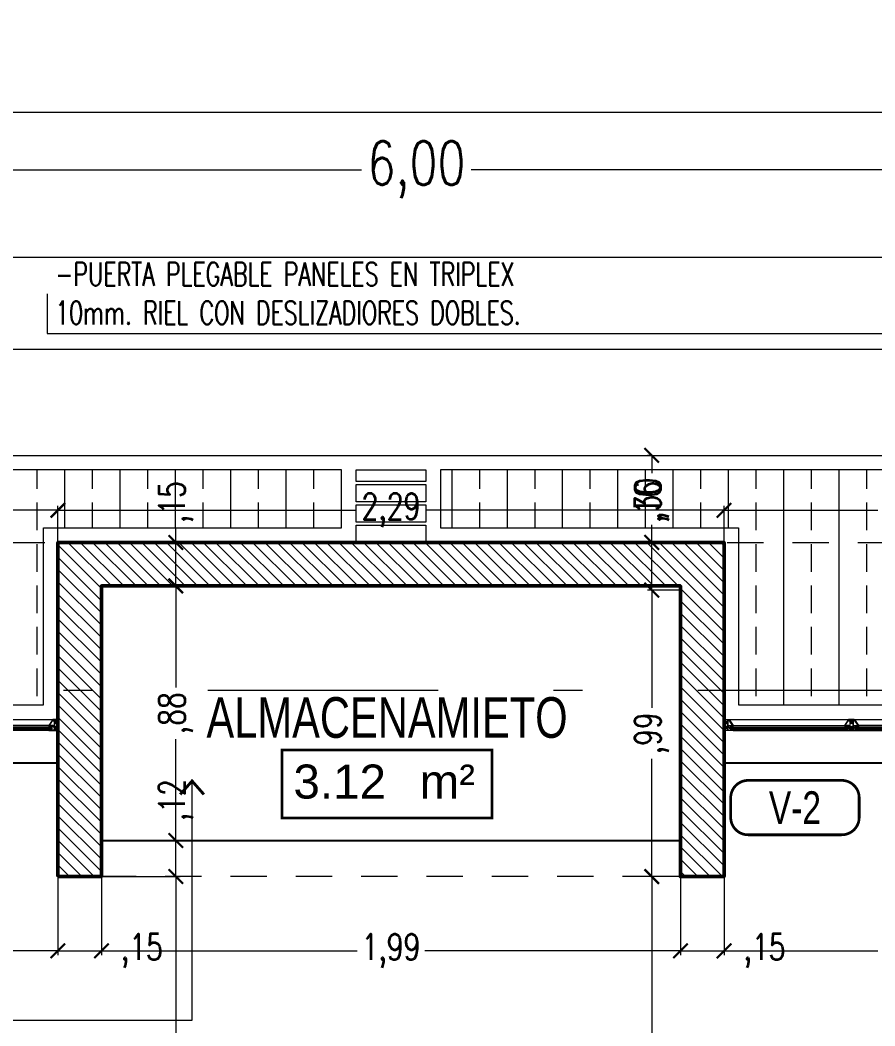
# Model space of a CAD drawing. Header units: millimetres. Extents: x 216 to 2687, y 57 to 1099.
# Drawn here: x 222.208 to 225.152, y 92.491 to 95.957 of the extents above; entities that cross this region are included whole.
import ezdxf
from ezdxf.enums import TextEntityAlignment as Align

# ---------------------------------------------------------------- set-up
doc = ezdxf.new("R2010")
doc.units = ezdxf.units.MM
doc.header["$LTSCALE"] = 0.5
doc.set_wipeout_variables(frame=1)
doc.header["$PDMODE"] = 35
doc.linetypes.add('DASHDOT2', pattern=[12.7, 6.35, -3.175, 0, -3.175])
doc.linetypes.add('HIDDEN', pattern=[0.375, 0.25, -0.125])
for name, color, linetype, lineweight in [('A-COTAS', 7, 'Continuous', 9), ('A-EJES', 7, 'DASHDOT2', 9), ('A-MUEB-FIJO', 44, 'Continuous', 15), ('A-MURO', 5, 'Continuous', 50), ('A-MURO-ACHU', 250, 'Continuous', 0), ('A-PISO', 7, 'Continuous', 15), ('A-PISO -ACHU', 55, 'Continuous', 0), ('A-PLAN-ACHU1', 105, 'Continuous', 9), ('A-PLAN-ACHU2', 146, 'Continuous', 0), ('A-PLAN-ACHU3', 250, 'Continuous', 0), ('A-PROY', 6, 'HIDDEN', 18), ('A-TEXT-ESPA', 1, 'Continuous', 9), ('A-TEXT-FLEC', 4, 'Continuous', 9), ('A-TEXT-NOTA', 105, 'Continuous', 9), ('A-TEXT-VENT', 2, 'Continuous', 9), ('A-VENT', 1, 'Continuous', 15), ('A-WIPEOUT', 255, 'Continuous', 0)]:
    doc.layers.add(name, color=color, linetype=linetype, lineweight=lineweight)
doc.layers.add('BORRADOR', color=3, linetype='Continuous', plot=False)
doc.styles.add('Cotas', font='romans.shx', dxfattribs={"width": 0.75})
doc.styles.add('Detalles', font='romans.shx', dxfattribs={"width": 0.7})
doc.styles.add('ING_50', font='swisscl.ttf', dxfattribs={"height": 0.08})
doc.styles.add('swis Lt BT', font='swissl.ttf')
doc.dimstyles.new("1-25'", dxfattribs={"dimtxt": 0.075, "dimasz": 0.05, "dimexe": 0.015, "dimexo": 0, "dimgap": 0.02, "dimtad": 0, "dimzin": 4, "dimtxsty": 'Cotas', "dimblk": 'ARCHTICK', "dimcen": 0.09, "dimclrd": 142, "dimclre": 2, "dimclrt": 2, "dimadec": 0, "dimazin": 0, "dimtfac": 1, "dimtmove": 0, "dimatfit": 3, "dimfxl": 0.1, "dimlwd": 13, "dimlwe": 9, "dimarcsym": 2})
doc.dimstyles.new("1-50'---", dxfattribs={"dimtxt": 0.15, "dimasz": 0.1, "dimexe": 0.045, "dimexo": 0, "dimgap": 0.02, "dimtad": 0, "dimzin": 4, "dimtxsty": 'Cotas', "dimblk": 'ARCHTICK', "dimcen": 0.09, "dimclrd": 40, "dimclre": 74, "dimclrt": 256, "dimadec": 0, "dimazin": 0, "dimtfac": 1, "dimtmove": 0, "dimatfit": 3, "dimfxl": 30, "dimfxlon": 1, "dimlwd": 13, "dimlwe": 9, "dimarcsym": 2})
pattern_1 = [(90, (-2414.34887, -998.31859), (-0.1905, 4e-17), []), (90, (-2414.25362, -998.22334), (-0.1905, 4e-17), [0.09525, -0.047625])]

# ---------------------------------------------------------------- blocks, each defined once
blk = doc.blocks.new('IND_ESPACIO_PL')
at = {"layer": 'A-TEXT-ESPA', "color": 7, "const_width": 0.00945}
blk.add_lwpolyline([(-0.3615, 0), (-0.3615, -0.2344), (0.3615, -0.2344), (0.3615, 0)], close=True, dxfattribs=at)
at = {"layer": 'A-TEXT-ESPA', "color": 7, "style": 'swis Lt BT'}
blk.add_text('m²', height=0.11719, dxfattribs=at).set_placement((0.1124, -0.1674))
at = {"layer": 'A-TEXT-ESPA', "style": 'ING_50'}
blk.add_attdef('NOMBRE-DEL-ESPACIO', text='', height=0.14, dxfattribs=at).set_placement((0, 0), align=Align.BOTTOM_CENTER)
at = {"layer": 'A-TEXT-ESPA', "style": 'swis Lt BT'}
blk.add_attdef('00.00', text='', height=0.227, dxfattribs=at).set_placement((-0.3222, -0.1674), (0.068, -0.1674), align=Align.ALIGNED)
blk = doc.blocks.new('_ArchTick')
at = {"color": 0, "linetype": 'ByBlock', "const_width": 0.15}
blk.add_lwpolyline([(-0.5, -0.5), (0.5, 0.5)], dxfattribs=at)
blk = doc.blocks.new('*D88')
at = {"layer": 'A-COTAS', "color": 74, "linetype": 'DASHDOT2', "lineweight": 9, "transparency": 16777216}
for p, q in [((220.5728, 95.9569), (220.5728, 95.3965)), ((226.5728, 95.9569), (226.5728, 95.3965))]:
    blk.add_line(p, q, dxfattribs=at)
at = {"layer": 'A-COTAS', "color": 40, "linetype": 'Continuous', "lineweight": 13, "transparency": 16777216}
for p, q in [((220.5728, 95.4415), (223.384, 95.4415)), ((226.5728, 95.4415), (223.7615, 95.4415))]:
    blk.add_line(p, q, dxfattribs=at)
at = {"layer": 'DEFPOINTS', "color": 0, "transparency": 16777216}
for p in [(220.5728, 95.9569), (226.5728, 95.9569), (226.5728, 95.4415)]:
    blk.add_point(p, dxfattribs=at)
at = {"layer": 'A-COTAS', "color": 40, "lineweight": 13, "transparency": 16777216, "xscale": 0.1, "yscale": 0.1, "zscale": 0.1, "rotation": 180}
blk.add_blockref('_ArchTick', (220.5728, 95.4415), dxfattribs=at)
at = {"layer": 'A-COTAS', "color": 40, "lineweight": 13, "transparency": 16777216, "xscale": 0.1, "yscale": 0.1, "zscale": 0.1}
blk.add_blockref('_ArchTick', (226.5728, 95.4415), dxfattribs=at)
at = {"layer": 'A-COTAS', "transparency": 16777216, "insert": (223.5728, 95.4415), "char_height": 0.15, "attachment_point": 5, "style": 'Cotas'}
blk.add_mtext('6,00', dxfattribs=at)
blk = doc.blocks.new('*D91')
at = {"layer": 'A-COTAS', "color": 74, "linetype": 'DASHDOT2', "lineweight": 9, "transparency": 16777216}
for p, q in [((220.5728, 95.9569), (220.5728, 95.5942)), ((238.5728, 95.9569), (238.5728, 95.5942))]:
    blk.add_line(p, q, dxfattribs=at)
at = {"layer": 'A-COTAS', "color": 40, "linetype": 'Continuous', "lineweight": 13, "transparency": 16777216}
for p, q in [((220.5728, 95.6392), (229.3358, 95.6392)), ((238.5728, 95.6392), (229.8097, 95.6392))]:
    blk.add_line(p, q, dxfattribs=at)
at = {"layer": 'DEFPOINTS', "color": 0, "transparency": 16777216}
for p in [(220.5728, 95.9569), (238.5728, 95.9569), (238.5728, 95.6392)]:
    blk.add_point(p, dxfattribs=at)
at = {"layer": 'A-COTAS', "color": 40, "lineweight": 13, "transparency": 16777216, "xscale": 0.1, "yscale": 0.1, "zscale": 0.1, "rotation": 180}
blk.add_blockref('_ArchTick', (220.5728, 95.6392), dxfattribs=at)
at = {"layer": 'A-COTAS', "color": 40, "lineweight": 13, "transparency": 16777216, "xscale": 0.1, "yscale": 0.1, "zscale": 0.1}
blk.add_blockref('_ArchTick', (238.5728, 95.6392), dxfattribs=at)
at = {"layer": 'A-COTAS', "transparency": 16777216, "insert": (229.5728, 95.6392), "char_height": 0.15, "attachment_point": 5, "style": 'Cotas'}
blk.add_mtext('18,00', dxfattribs=at)
blk = doc.blocks.new('*D93')
at = {"layer": 'A-COTAS', "color": 74, "linetype": 'DASHDOT2', "lineweight": 9, "transparency": 16777216}
for p, q in [((220.4228, 94.1569), (220.4228, 94.8675)), ((238.7228, 94.1569), (238.7228, 94.8675))]:
    blk.add_line(p, q, dxfattribs=at)
at = {"layer": 'A-COTAS', "color": 40, "linetype": 'Continuous', "lineweight": 13, "transparency": 16777216}
for p, q in [((220.4228, 94.8225), (229.3358, 94.8225)), ((238.7228, 94.8225), (229.8097, 94.8225))]:
    blk.add_line(p, q, dxfattribs=at)
at = {"layer": 'DEFPOINTS', "color": 0, "transparency": 16777216}
for p in [(238.7228, 94.8225), (220.4228, 94.1569), (238.7228, 94.1569)]:
    blk.add_point(p, dxfattribs=at)
at = {"layer": 'A-COTAS', "color": 40, "lineweight": 13, "transparency": 16777216, "xscale": 0.1, "yscale": 0.1, "zscale": 0.1, "rotation": 180}
blk.add_blockref('_ArchTick', (220.4228, 94.8225), dxfattribs=at)
at = {"layer": 'A-COTAS', "color": 40, "lineweight": 13, "transparency": 16777216, "xscale": 0.1, "yscale": 0.1, "zscale": 0.1}
blk.add_blockref('_ArchTick', (238.7228, 94.8225), dxfattribs=at)
at = {"layer": 'A-COTAS', "transparency": 16777216, "insert": (229.5728, 94.8225), "char_height": 0.15, "attachment_point": 5, "style": 'Cotas'}
blk.add_mtext('18,30', dxfattribs=at)
blk = doc.blocks.new('*D95')
at = {"layer": 'A-COTAS', "color": 74, "linetype": 'DASHDOT2', "lineweight": 9, "transparency": 16777216}
for p, q in [((220.1228, 94.4569), (220.1228, 95.1855)), ((239.0228, 94.4569), (239.0228, 95.1855))]:
    blk.add_line(p, q, dxfattribs=at)
at = {"layer": 'A-COTAS', "color": 40, "linetype": 'Continuous', "lineweight": 13, "transparency": 16777216}
for p, q in [((220.1228, 95.1405), (229.3358, 95.1405)), ((239.0228, 95.1405), (229.8097, 95.1405))]:
    blk.add_line(p, q, dxfattribs=at)
at = {"layer": 'DEFPOINTS', "color": 0, "transparency": 16777216}
for p in [(239.0228, 95.1405), (220.1228, 94.4569), (239.0228, 94.4569)]:
    blk.add_point(p, dxfattribs=at)
at = {"layer": 'A-COTAS', "color": 40, "lineweight": 13, "transparency": 16777216, "xscale": 0.1, "yscale": 0.1, "zscale": 0.1, "rotation": 180}
blk.add_blockref('_ArchTick', (220.1228, 95.1405), dxfattribs=at)
at = {"layer": 'A-COTAS', "color": 40, "lineweight": 13, "transparency": 16777216, "xscale": 0.1, "yscale": 0.1, "zscale": 0.1}
blk.add_blockref('_ArchTick', (239.0228, 95.1405), dxfattribs=at)
at = {"layer": 'A-COTAS', "transparency": 16777216, "insert": (229.5728, 95.1405), "char_height": 0.15, "attachment_point": 5, "style": 'Cotas'}
blk.add_mtext('18,90', dxfattribs=at)
blk = doc.blocks.new('*D97')
at = {"layer": 'A-COTAS', "color": 2, "linetype": 'DASHDOT2', "lineweight": 9, "transparency": 16777216}
for p, q in [((221.0428, 94.1569), (221.0428, 94.2828)), ((222.3378, 94.1569), (222.3378, 94.2828))]:
    blk.add_line(p, q, dxfattribs=at)
at = {"layer": 'A-COTAS', "color": 142, "linetype": 'Continuous', "lineweight": 13, "transparency": 16777216}
for p, q in [((221.0428, 94.2678), (221.5722, 94.2678)), ((222.3378, 94.2678), (221.8083, 94.2678))]:
    blk.add_line(p, q, dxfattribs=at)
at = {"layer": 'DEFPOINTS', "color": 0, "transparency": 16777216}
for p in [(222.3378, 94.2678), (221.0428, 94.1569), (222.3378, 94.1569)]:
    blk.add_point(p, dxfattribs=at)
at = {"layer": 'A-COTAS', "color": 142, "lineweight": 13, "transparency": 16777216, "xscale": 0.05, "yscale": 0.05, "zscale": 0.05, "rotation": 180}
blk.add_blockref('_ArchTick', (221.0428, 94.2678), dxfattribs=at)
at = {"layer": 'A-COTAS', "color": 142, "lineweight": 13, "transparency": 16777216, "xscale": 0.05, "yscale": 0.05, "zscale": 0.05}
blk.add_blockref('_ArchTick', (222.3378, 94.2678), dxfattribs=at)
at = {"layer": 'A-COTAS', "color": 2, "transparency": 16777216, "insert": (221.6903, 94.2678), "char_height": 0.09, "attachment_point": 5, "style": 'Cotas'}
blk.add_mtext('1,30', dxfattribs=at)
blk = doc.blocks.new('*D98')
at = {"layer": 'A-COTAS', "color": 2, "linetype": 'DASHDOT2', "lineweight": 9, "transparency": 16777216}
for p, q in [((222.3378, 94.1569), (222.3378, 94.2828)), ((224.6321, 94.1348), (224.6321, 94.2828))]:
    blk.add_line(p, q, dxfattribs=at)
at = {"layer": 'A-COTAS', "color": 142, "linetype": 'Continuous', "lineweight": 13, "transparency": 16777216}
for p, q in [((222.3378, 94.2678), (223.3637, 94.2678)), ((224.6321, 94.2678), (223.6062, 94.2678))]:
    blk.add_line(p, q, dxfattribs=at)
at = {"layer": 'DEFPOINTS', "color": 0, "transparency": 16777216}
for p in [(224.6321, 94.2678), (222.3378, 94.1569), (224.6321, 94.1348)]:
    blk.add_point(p, dxfattribs=at)
at = {"layer": 'A-COTAS', "color": 142, "lineweight": 13, "transparency": 16777216, "xscale": 0.05, "yscale": 0.05, "zscale": 0.05, "rotation": 180}
blk.add_blockref('_ArchTick', (222.3378, 94.2678), dxfattribs=at)
at = {"layer": 'A-COTAS', "color": 142, "lineweight": 13, "transparency": 16777216, "xscale": 0.05, "yscale": 0.05, "zscale": 0.05}
blk.add_blockref('_ArchTick', (224.6321, 94.2678), dxfattribs=at)
at = {"layer": 'A-COTAS', "color": 2, "transparency": 16777216, "insert": (223.485, 94.2678), "char_height": 0.09, "attachment_point": 5, "style": 'Cotas'}
blk.add_mtext('2,29', dxfattribs=at)
blk = doc.blocks.new('*D99')
at = {"layer": 'A-COTAS', "color": 2, "linetype": 'DASHDOT2', "lineweight": 9, "transparency": 16777216}
for p, q in [((224.6321, 94.1348), (224.6321, 94.2828)), ((225.9271, 94.1569), (225.9271, 94.2828))]:
    blk.add_line(p, q, dxfattribs=at)
at = {"layer": 'A-COTAS', "color": 142, "linetype": 'Continuous', "lineweight": 13, "transparency": 16777216}
for p, q in [((224.6321, 94.2678), (225.1616, 94.2678)), ((225.9271, 94.2678), (225.3977, 94.2678))]:
    blk.add_line(p, q, dxfattribs=at)
at = {"layer": 'DEFPOINTS', "color": 0, "transparency": 16777216}
for p in [(225.9271, 94.2678), (225.9271, 94.1569), (224.6321, 94.1348)]:
    blk.add_point(p, dxfattribs=at)
at = {"layer": 'A-COTAS', "color": 142, "lineweight": 13, "transparency": 16777216, "xscale": 0.05, "yscale": 0.05, "zscale": 0.05, "rotation": 180}
blk.add_blockref('_ArchTick', (224.6321, 94.2678), dxfattribs=at)
at = {"layer": 'A-COTAS', "color": 142, "lineweight": 13, "transparency": 16777216, "xscale": 0.05, "yscale": 0.05, "zscale": 0.05}
blk.add_blockref('_ArchTick', (225.9271, 94.2678), dxfattribs=at)
at = {"layer": 'A-COTAS', "color": 2, "transparency": 16777216, "insert": (225.2796, 94.2678), "char_height": 0.09, "attachment_point": 5, "style": 'Cotas'}
blk.add_mtext('1,30', dxfattribs=at)
blk = doc.blocks.new('*D110')
at = {"layer": 'A-COTAS', "color": 2, "linetype": 'DASHDOT2', "lineweight": 9, "transparency": 16777216}
for p, q in [((220.5728, 93.3969), (220.5728, 92.7344)), ((222.3378, 93.0054), (222.3378, 92.7344))]:
    blk.add_line(p, q, dxfattribs=at)
at = {"layer": 'A-COTAS', "color": 142, "linetype": 'Continuous', "lineweight": 13, "transparency": 16777216}
for p, q in [((220.5728, 92.7494), (221.3372, 92.7494)), ((222.3378, 92.7494), (221.5733, 92.7494))]:
    blk.add_line(p, q, dxfattribs=at)
at = {"layer": 'DEFPOINTS', "color": 0, "transparency": 16777216}
for p in [(220.5728, 93.3969), (222.3378, 93.0054), (222.3378, 92.7494)]:
    blk.add_point(p, dxfattribs=at)
at = {"layer": 'A-COTAS', "color": 142, "lineweight": 13, "transparency": 16777216, "xscale": 0.05, "yscale": 0.05, "zscale": 0.05, "rotation": 180}
blk.add_blockref('_ArchTick', (220.5728, 92.7494), dxfattribs=at)
at = {"layer": 'A-COTAS', "color": 142, "lineweight": 13, "transparency": 16777216, "xscale": 0.05, "yscale": 0.05, "zscale": 0.05}
blk.add_blockref('_ArchTick', (222.3378, 92.7494), dxfattribs=at)
at = {"layer": 'A-COTAS', "color": 2, "transparency": 16777216, "insert": (221.4553, 92.7494), "char_height": 0.09, "attachment_point": 5, "style": 'Cotas'}
blk.add_mtext('1,77', dxfattribs=at)
blk = doc.blocks.new('*D111')
at = {"layer": 'A-COTAS', "color": 2, "linetype": 'DASHDOT2', "lineweight": 9, "transparency": 16777216}
for p, q in [((222.3378, 93.0054), (222.3378, 92.7344)), ((222.4878, 93.0054), (222.4878, 92.7344))]:
    blk.add_line(p, q, dxfattribs=at)
at = {"layer": 'A-COTAS', "color": 142, "linetype": 'Continuous', "lineweight": 13, "transparency": 16777216}
for p, q in [((222.3378, 92.7494), (222.4878, 92.7494)), ((222.4878, 92.7494), (222.5378, 92.7494))]:
    blk.add_line(p, q, dxfattribs=at)
at = {"layer": 'DEFPOINTS', "color": 0, "transparency": 16777216}
for p in [(222.3378, 93.0054), (222.4878, 93.0054), (222.4878, 92.7494)]:
    blk.add_point(p, dxfattribs=at)
at = {"layer": 'A-COTAS', "color": 142, "lineweight": 13, "transparency": 16777216, "xscale": 0.05, "yscale": 0.05, "zscale": 0.05, "rotation": 180}
blk.add_blockref('_ArchTick', (222.3378, 92.7494), dxfattribs=at)
at = {"layer": 'A-COTAS', "color": 142, "lineweight": 13, "transparency": 16777216, "xscale": 0.05, "yscale": 0.05, "zscale": 0.05}
blk.add_blockref('_ArchTick', (222.4878, 92.7494), dxfattribs=at)
at = {"layer": 'A-COTAS', "color": 2, "transparency": 16777216, "insert": (222.6269, 92.7494), "char_height": 0.09, "attachment_point": 5, "style": 'Cotas'}
blk.add_mtext(',15', dxfattribs=at)
blk = doc.blocks.new('*D112')
at = {"layer": 'A-COTAS', "color": 2, "linetype": 'DASHDOT2', "lineweight": 9, "transparency": 16777216}
for p, q in [((222.4878, 93.0054), (222.4878, 92.7344)), ((224.4821, 93.0054), (224.4821, 92.7344))]:
    blk.add_line(p, q, dxfattribs=at)
at = {"layer": 'A-COTAS', "color": 142, "linetype": 'Continuous', "lineweight": 13, "transparency": 16777216}
for p, q in [((222.4878, 92.7494), (223.3685, 92.7494)), ((224.4821, 92.7494), (223.6014, 92.7494))]:
    blk.add_line(p, q, dxfattribs=at)
at = {"layer": 'DEFPOINTS', "color": 0, "transparency": 16777216}
for p in [(222.4878, 93.0054), (224.4821, 93.0054), (224.4821, 92.7494)]:
    blk.add_point(p, dxfattribs=at)
at = {"layer": 'A-COTAS', "color": 142, "lineweight": 13, "transparency": 16777216, "xscale": 0.05, "yscale": 0.05, "zscale": 0.05, "rotation": 180}
blk.add_blockref('_ArchTick', (222.4878, 92.7494), dxfattribs=at)
at = {"layer": 'A-COTAS', "color": 142, "lineweight": 13, "transparency": 16777216, "xscale": 0.05, "yscale": 0.05, "zscale": 0.05}
blk.add_blockref('_ArchTick', (224.4821, 92.7494), dxfattribs=at)
at = {"layer": 'A-COTAS', "color": 2, "transparency": 16777216, "insert": (223.485, 92.7494), "char_height": 0.09, "attachment_point": 5, "style": 'Cotas'}
blk.add_mtext('1,99', dxfattribs=at)
blk = doc.blocks.new('*D113')
at = {"layer": 'A-COTAS', "color": 2, "linetype": 'DASHDOT2', "lineweight": 9, "transparency": 16777216}
for p, q in [((224.4821, 93.0054), (224.4821, 92.7344)), ((224.6321, 93.0054), (224.6321, 92.7344))]:
    blk.add_line(p, q, dxfattribs=at)
at = {"layer": 'A-COTAS', "color": 142, "linetype": 'Continuous', "lineweight": 13, "transparency": 16777216}
for p, q in [((224.4821, 92.7494), (224.6321, 92.7494)), ((224.6321, 92.7494), (224.6821, 92.7494))]:
    blk.add_line(p, q, dxfattribs=at)
at = {"layer": 'DEFPOINTS', "color": 0, "transparency": 16777216}
for p in [(224.4821, 93.0054), (224.6321, 93.0054), (224.6321, 92.7494)]:
    blk.add_point(p, dxfattribs=at)
at = {"layer": 'A-COTAS', "color": 142, "lineweight": 13, "transparency": 16777216, "xscale": 0.05, "yscale": 0.05, "zscale": 0.05, "rotation": 180}
blk.add_blockref('_ArchTick', (224.4821, 92.7494), dxfattribs=at)
at = {"layer": 'A-COTAS', "color": 142, "lineweight": 13, "transparency": 16777216, "xscale": 0.05, "yscale": 0.05, "zscale": 0.05}
blk.add_blockref('_ArchTick', (224.6321, 92.7494), dxfattribs=at)
at = {"layer": 'A-COTAS', "color": 2, "transparency": 16777216, "insert": (224.7713, 92.7494), "char_height": 0.09, "attachment_point": 5, "style": 'Cotas'}
blk.add_mtext(',15', dxfattribs=at)
blk = doc.blocks.new('*D114')
at = {"layer": 'A-COTAS', "color": 2, "linetype": 'DASHDOT2', "lineweight": 9, "transparency": 16777216}
for p, q in [((224.6321, 93.0054), (224.6321, 92.7344)), ((225.9271, 93.0054), (225.9271, 92.7344))]:
    blk.add_line(p, q, dxfattribs=at)
at = {"layer": 'A-COTAS', "color": 142, "linetype": 'Continuous', "lineweight": 13, "transparency": 16777216}
for p, q in [((224.6321, 92.7494), (225.1616, 92.7494)), ((225.9271, 92.7494), (225.3977, 92.7494))]:
    blk.add_line(p, q, dxfattribs=at)
at = {"layer": 'DEFPOINTS', "color": 0, "transparency": 16777216}
for p in [(224.6321, 93.0054), (225.9271, 93.0054), (225.9271, 92.7494)]:
    blk.add_point(p, dxfattribs=at)
at = {"layer": 'A-COTAS', "color": 142, "lineweight": 13, "transparency": 16777216, "xscale": 0.05, "yscale": 0.05, "zscale": 0.05, "rotation": 180}
blk.add_blockref('_ArchTick', (224.6321, 92.7494), dxfattribs=at)
at = {"layer": 'A-COTAS', "color": 142, "lineweight": 13, "transparency": 16777216, "xscale": 0.05, "yscale": 0.05, "zscale": 0.05}
blk.add_blockref('_ArchTick', (225.9271, 92.7494), dxfattribs=at)
at = {"layer": 'A-COTAS', "color": 2, "transparency": 16777216, "insert": (225.2796, 92.7494), "char_height": 0.09, "attachment_point": 5, "style": 'Cotas'}
blk.add_mtext('1,30', dxfattribs=at)
blk = doc.blocks.new('*D131')
at = {"layer": 'A-COTAS', "color": 2, "linetype": 'DASHDOT2', "lineweight": 9, "transparency": 16777216}
for p, q in [((220.5728, 92.7494), (220.5728, 90.925)), ((226.5895, 90.9461), (226.5895, 90.925))]:
    blk.add_line(p, q, dxfattribs=at)
at = {"layer": 'A-COTAS', "color": 142, "linetype": 'Continuous', "lineweight": 13, "transparency": 16777216}
for p, q in [((220.5728, 90.94), (223.4599, 90.94)), ((226.5895, 90.94), (223.7024, 90.94))]:
    blk.add_line(p, q, dxfattribs=at)
at = {"layer": 'DEFPOINTS', "color": 0, "transparency": 16777216}
for p in [(220.5728, 92.7494), (226.5895, 90.9461), (226.5895, 90.94)]:
    blk.add_point(p, dxfattribs=at)
at = {"layer": 'A-COTAS', "color": 142, "lineweight": 13, "transparency": 16777216, "xscale": 0.05, "yscale": 0.05, "zscale": 0.05, "rotation": 180}
blk.add_blockref('_ArchTick', (220.5728, 90.94), dxfattribs=at)
at = {"layer": 'A-COTAS', "color": 142, "lineweight": 13, "transparency": 16777216, "xscale": 0.05, "yscale": 0.05, "zscale": 0.05}
blk.add_blockref('_ArchTick', (226.5895, 90.94), dxfattribs=at)
at = {"layer": 'A-COTAS', "color": 2, "transparency": 16777216, "insert": (223.5811, 90.94), "char_height": 0.09, "attachment_point": 5, "style": 'Cotas'}
blk.add_mtext('6,02', dxfattribs=at)
blk = doc.blocks.new('ALN-177', base_point=(0.5588, 0.5404))
at = {"layer": 'A-PLAN-ACHU1'}
for p, q in [((0.5343, 0.5506), (0.5324, 0.5529)), ((0.5344, 0.5519), (0.5324, 0.5529)), ((0.5343, 0.5506), (0.5324, 0.5484)), ((0.5343, 0.5494), (0.5324, 0.5484)), ((0.5361, 0.5485), (0.5343, 0.5494)), ((0.5361, 0.5528), (0.5344, 0.5519)), ((0.5361, 0.5485), (0.5361, 0.5528))]:
    blk.add_line(p, q, dxfattribs=at)
at = {"layer": 'A-VENT'}
blk.add_lwpolyline([(0.5558, 0.5404), (0.5588, 0.5404), (0.5588, 0.5419), (0.5377, 0.5555), (0.5362, 0.5555), (0.5343, 0.554), (0.5343, 0.5521), (0.5362, 0.5536), (0.5362, 0.5478), (0.5343, 0.5493), (0.5343, 0.5481), (0.5362, 0.5466), (0.5362, 0.5418), (0.5332, 0.5388), (0.5295, 0.5388), (0.5295, 0.5386), (0.5305, 0.5376), (0.5342, 0.5376), (0.5377, 0.5412), (0.5377, 0.5537), (0.5561, 0.5419), (0.5541, 0.5419), (0.5541, 0.5389, 1), (0.5566, 0.5389)], format="xyb", close=True, dxfattribs=at)
blk = doc.blocks.new('ALN-292')
at = {"layer": 'A-VENT'}
blk.add_lwpolyline([(0, 0.024), (0, 0), (0.0035, 0), (0.0035, 0.0025), (0.0015, 0.0015), (0.0015, 0.0079), (0.0035, 0.0069), (0.0035, 0.008), (0.0015, 0.009), (0.0015, 0.0179), (0.007, 0.0179), (0.007, 0.015), (0.01, 0.015), (0.0092, 0.0165), (0.0085, 0.0165), (0.0085, 0.0179), (0.0365, 0.0179), (0.0365, 0.0165), (0.0358, 0.0165), (0.035, 0.015), (0.038, 0.015), (0.038, 0.024), (0.038, 0.033), (0.035, 0.033), (0.0358, 0.0315), (0.0365, 0.0315), (0.0365, 0.0301), (0.0085, 0.0301), (0.0085, 0.0315), (0.0092, 0.0315), (0.01, 0.033), (0.007, 0.033), (0.007, 0.0301), (0.0015, 0.0301), (0.0015, 0.039), (0.0035, 0.04), (0.0035, 0.0411), (0.0015, 0.0401), (0.0015, 0.0465), (0.0035, 0.0455), (0.0035, 0.048), (0, 0.048)], close=True, dxfattribs=at)
for points in [[(0.0092, 0.0274, 0.352285), (0.0065, 0.024, 0.352285), (0.0092, 0.0206), (0.0092, 0.0194), (0.0015, 0.0194), (0.0015, 0.024), (0.0015, 0.0286), (0.0092, 0.0286)], [(0.008, 0.024, 1), (0.012, 0.024, 1)], [(0.0272, 0.0274, 0.352285), (0.0245, 0.024, 0.352285), (0.0272, 0.0206), (0.0272, 0.0194), (0.0107, 0.0194), (0.0107, 0.0206, 0.352285), (0.0135, 0.024, 0.352285), (0.0107, 0.0274), (0.0107, 0.0286), (0.0272, 0.0286)], [(0.026, 0.024, 1), (0.03, 0.024, 1)], [(0.0288, 0.0206, 0.352285), (0.0315, 0.024, 0.352285), (0.0288, 0.0274), (0.0288, 0.0286), (0.0365, 0.0286), (0.0365, 0.024), (0.0365, 0.0194), (0.0288, 0.0194)]]:
    blk.add_lwpolyline(points, format="xyb", close=True, dxfattribs=at)
blk = doc.blocks.new('V-2_PL_BLQ4')
at = {"layer": 'A-PLAN-ACHU1'}
for points in [[(0.4266, 0.1175), (0.0197, 0.1175), (0.0197, 0.1235), (0.4266, 0.1235)], [(0.452, 0.1175), (0.844, 0.1175), (0.844, 0.1235), (0.452, 0.1235)], [(0.8694, 0.1175), (1.2753, 0.1175), (1.2753, 0.1235), (0.8694, 0.1235)]]:
    blk.add_lwpolyline(points, close=True, dxfattribs=at)
for points in [[(0.0282, 0.1141), (0.0239, 0.1141), (0.0249, 0.1159), (0.0239, 0.1178), (0.0261, 0.1159), (0.0283, 0.1178), (0.0273, 0.1158), (0.0282, 0.1141)], [(0.4222, 0.1141), (0.4179, 0.1141), (0.4188, 0.1159), (0.4178, 0.1178), (0.42, 0.1159), (0.4223, 0.1178), (0.4213, 0.1158), (0.4222, 0.1141)], [(0.4563, 0.1141), (0.4607, 0.1141), (0.4597, 0.1159), (0.4607, 0.1178), (0.4585, 0.1159), (0.4563, 0.1178), (0.4573, 0.1158), (0.4563, 0.1141)], [(0.8397, 0.1141), (0.8354, 0.1141), (0.8363, 0.1159), (0.8353, 0.1178), (0.8375, 0.1159), (0.8398, 0.1178), (0.8387, 0.1158), (0.8397, 0.1141)], [(0.8738, 0.1141), (0.8781, 0.1141), (0.8772, 0.1159), (0.8782, 0.1178), (0.876, 0.1159), (0.8737, 0.1178), (0.8748, 0.1158), (0.8738, 0.1141)], [(0.8737, 0.1141), (0.8781, 0.1141), (0.8771, 0.1159), (0.8781, 0.1178), (0.8759, 0.1159), (0.8737, 0.1178), (0.8747, 0.1158), (0.8737, 0.1141)], [(1.2668, 0.1141), (1.2711, 0.1141), (1.2701, 0.1159), (1.2711, 0.1178), (1.2689, 0.1159), (1.2667, 0.1178), (1.2677, 0.1158), (1.2668, 0.1141)]]:
    blk.add_lwpolyline(points, dxfattribs=at)
at = {"layer": 'A-PLAN-ACHU2'}
for points in [[(0.4266, 0.1205), (0.0197, 0.1205)], [(0.031, 0.1289), (0.4153, 0.1289)], [(0.4153, 0.1155), (0.031, 0.1155)], [(0.031, 0.112), (0.4259, 0.112)], [(0.4153, 0.112), (0.0784, 0.112)], [(0.452, 0.1205), (0.844, 0.1205)], [(0.8327, 0.112), (0.4526, 0.112)], [(0.8327, 0.1289), (0.4633, 0.1289)], [(0.4633, 0.1155), (0.8327, 0.1155)], [(0.4633, 0.112), (0.7652, 0.112)], [(0.8694, 0.1205), (1.2753, 0.1205)], [(1.264, 0.112), (0.87, 0.112)], [(1.264, 0.1289), (0.8807, 0.1289)], [(0.8807, 0.1155), (1.264, 0.1155)]]:
    blk.add_lwpolyline(points, dxfattribs=at)
at = {"layer": 'A-VENT'}
blk.add_lwpolyline([(1.295, 0.15), (1.295, 0), (0, 0), (0, 0.15)], close=True, dxfattribs=at)
for points in [[(0.0079, 0.121, 3.732051), (0.0079, 0.123), (0.0066, 0.1238), (0.0066, 0.1255), (0.0116, 0.1255), (0.0116, 0.1365), (0.0066, 0.1365), (0.0066, 0.1382), (0.0079, 0.139, 3.732051), (0.0079, 0.141), (0.0066, 0.1418), (0.0066, 0.1435), (0.0116, 0.1435), (0.0116, 0.1485), (0.0016, 0.1485), (0.0016, 0.1464), (0, 0.148), (0, 0.15), (0.016, 0.15), (0.016, 0.147), (0.0145, 0.1478), (0.0145, 0.1485), (0.0131, 0.1485), (0.0131, 0.1135), (0.022, 0.1135), (0.023, 0.1155), (0.0241, 0.1155), (0.0231, 0.1135), (0.0295, 0.1135), (0.0285, 0.1155), (0.031, 0.1155), (0.031, 0.112), (0, 0.112), (0, 0.114), (0.0016, 0.1156), (0.0016, 0.1135), (0.0116, 0.1135), (0.0116, 0.1185), (0.0066, 0.1185), (0.0066, 0.1202)], [(1.2871, 0.121, -3.732051), (1.2871, 0.123), (1.2884, 0.1238), (1.2884, 0.1255), (1.2834, 0.1255), (1.2834, 0.1365), (1.2884, 0.1365), (1.2884, 0.1382), (1.2871, 0.139, -3.732051), (1.2871, 0.141), (1.2884, 0.1418), (1.2884, 0.1435), (1.2834, 0.1435), (1.2834, 0.1485), (1.2934, 0.1485), (1.2934, 0.1464), (1.295, 0.148), (1.295, 0.15), (1.279, 0.15), (1.279, 0.147), (1.2805, 0.1478), (1.2805, 0.1485), (1.2819, 0.1485), (1.2819, 0.1135), (1.273, 0.1135), (1.272, 0.1155), (1.2709, 0.1155), (1.2719, 0.1135), (1.2655, 0.1135), (1.2665, 0.1155), (1.264, 0.1155), (1.264, 0.112), (1.295, 0.112), (1.295, 0.114), (1.2934, 0.1156), (1.2934, 0.1135), (1.2834, 0.1135), (1.2834, 0.1185), (1.2884, 0.1185), (1.2884, 0.1202)]]:
    blk.add_lwpolyline(points, format="xyb", close=True, dxfattribs=at)
at = {"layer": 'A-VENT', "xscale": -1, "rotation": 270}
for p in [(0.0159, 0.15), (0.4482, 0.15), (0.8656, 0.15)]:
    blk.add_blockref('ALN-177', p, dxfattribs=at)
at = {"layer": 'A-VENT', "rotation": 90}
for name, p in [('ALN-177', (0.4303, 0.15)), ('ALN-292', (0.4633, 0.112)), ('ALN-177', (0.8477, 0.15)), ('ALN-292', (0.8807, 0.112)), ('ALN-177', (1.2791, 0.15))]:
    blk.add_blockref(name, p, dxfattribs=at)
blk = doc.blocks.new('*U235')
at = {"layer": 'A-TEXT-FLEC', "const_width": 0.01}
blk.add_lwpolyline([(6.8194, 0.7772), (6.7786, 0.8236), (6.7378, 0.7772)], dxfattribs=at)
at = {"layer": 'A-TEXT-FLEC'}
for points in [[(6.7786, 0), (6.7786, 0.8236)], [(0, 0), (0, 0), (6.7786, 0)]]:
    blk.add_lwpolyline(points, dxfattribs=at)
blk = doc.blocks.new('*D316')
at = {"layer": 'A-COTAS', "color": 2, "linetype": 'DASHDOT2', "lineweight": 9, "transparency": 16777216}
for p, q in [((222.4878, 93.0054), (222.759, 93.0054)), ((222.4728, 86.7939), (222.759, 86.7939))]:
    blk.add_line(p, q, dxfattribs=at)
at = {"layer": 'A-COTAS', "color": 142, "linetype": 'Continuous', "lineweight": 13, "transparency": 16777216}
for p, q in [((222.744, 93.0054), (222.744, 90.0112)), ((222.744, 86.7939), (222.744, 89.788))]:
    blk.add_line(p, q, dxfattribs=at)
at = {"layer": 'DEFPOINTS', "color": 0, "transparency": 16777216}
for p in [(222.4878, 93.0054), (222.744, 93.0054), (222.4728, 86.7939)]:
    blk.add_point(p, dxfattribs=at)
at = {"layer": 'A-COTAS', "color": 142, "lineweight": 13, "transparency": 16777216, "xscale": 0.05, "yscale": 0.05, "zscale": 0.05}
for p, rotation in [((222.744, 93.0054), 90), ((222.744, 86.7939), 270)]:
    blk.add_blockref('_ArchTick', p, dxfattribs=dict(at, rotation=rotation))
at = {"layer": 'A-COTAS', "color": 2, "transparency": 16777216, "insert": (222.744, 89.8996), "char_height": 0.09, "attachment_point": 5, "rotation": 90, "style": 'Cotas'}
blk.add_mtext('6,21', dxfattribs=at)
blk = doc.blocks.new('*D317')
at = {"layer": 'A-COTAS', "color": 142, "linetype": 'Continuous', "lineweight": 13, "transparency": 16777216}
for p, q in [((222.744, 93.1298), (222.744, 93.1798)), ((222.744, 93.0054), (222.744, 93.1298))]:
    blk.add_line(p, q, dxfattribs=at)
at = {"layer": 'A-COTAS', "color": 2, "linetype": 'DASHDOT2', "lineweight": 9, "transparency": 16777216}
for p, q in [((222.744, 93.1298), (222.729, 93.1298)), ((222.4878, 93.0054), (222.759, 93.0054))]:
    blk.add_line(p, q, dxfattribs=at)
at = {"layer": 'DEFPOINTS', "color": 0, "transparency": 16777216}
for p in [(222.744, 93.1298), (222.744, 93.1298), (222.4878, 93.0054)]:
    blk.add_point(p, dxfattribs=at)
at = {"layer": 'A-COTAS', "color": 142, "lineweight": 13, "transparency": 16777216, "xscale": 0.05, "yscale": 0.05, "zscale": 0.05}
for p, rotation in [((222.744, 93.1298), 90), ((222.744, 93.0054), 270)]:
    blk.add_blockref('_ArchTick', p, dxfattribs=dict(at, rotation=rotation))
at = {"layer": 'A-COTAS', "color": 2, "transparency": 16777216, "insert": (222.744, 93.2689), "char_height": 0.09, "attachment_point": 5, "rotation": 90, "style": 'Cotas'}
blk.add_mtext(',12', dxfattribs=at)
blk = doc.blocks.new('*D318')
at = {"layer": 'A-COTAS', "color": 2, "linetype": 'DASHDOT2', "lineweight": 9, "transparency": 16777216}
for p, q in [((222.744, 94.0069), (222.729, 94.0069)), ((222.744, 93.1298), (222.729, 93.1298))]:
    blk.add_line(p, q, dxfattribs=at)
at = {"layer": 'A-COTAS', "color": 142, "linetype": 'Continuous', "lineweight": 13, "transparency": 16777216}
for p, q in [((222.744, 94.0069), (222.744, 93.6575)), ((222.744, 93.1298), (222.744, 93.4793))]:
    blk.add_line(p, q, dxfattribs=at)
at = {"layer": 'DEFPOINTS', "color": 0, "transparency": 16777216}
for p in [(222.744, 94.0069), (222.744, 94.0069), (222.744, 93.1298)]:
    blk.add_point(p, dxfattribs=at)
at = {"layer": 'A-COTAS', "color": 142, "lineweight": 13, "transparency": 16777216, "xscale": 0.05, "yscale": 0.05, "zscale": 0.05}
for p, rotation in [((222.744, 94.0069), 90), ((222.744, 93.1298), 270)]:
    blk.add_blockref('_ArchTick', p, dxfattribs=dict(at, rotation=rotation))
at = {"layer": 'A-COTAS', "color": 2, "transparency": 16777216, "insert": (222.744, 93.5684), "char_height": 0.09, "attachment_point": 5, "rotation": 90, "style": 'Cotas'}
blk.add_mtext(',88', dxfattribs=at)
blk = doc.blocks.new('*D319')
at = {"layer": 'A-COTAS', "color": 142, "linetype": 'Continuous', "lineweight": 13, "transparency": 16777216}
for p, q in [((222.744, 94.1569), (222.744, 94.2069)), ((222.744, 94.0069), (222.744, 94.1569))]:
    blk.add_line(p, q, dxfattribs=at)
at = {"layer": 'A-COTAS', "color": 2, "linetype": 'DASHDOT2', "lineweight": 9, "transparency": 16777216}
for p, q in [((222.744, 94.1569), (222.729, 94.1569)), ((222.744, 94.0069), (222.729, 94.0069))]:
    blk.add_line(p, q, dxfattribs=at)
at = {"layer": 'DEFPOINTS', "color": 0, "transparency": 16777216}
for p in [(222.744, 94.1569), (222.744, 94.1569), (222.744, 94.0069)]:
    blk.add_point(p, dxfattribs=at)
at = {"layer": 'A-COTAS', "color": 142, "lineweight": 13, "transparency": 16777216, "xscale": 0.05, "yscale": 0.05, "zscale": 0.05}
for p, rotation in [((222.744, 94.1569), 90), ((222.744, 94.0069), 270)]:
    blk.add_blockref('_ArchTick', p, dxfattribs=dict(at, rotation=rotation))
at = {"layer": 'A-COTAS', "color": 2, "transparency": 16777216, "insert": (222.744, 94.296), "char_height": 0.09, "attachment_point": 5, "rotation": 90, "style": 'Cotas'}
blk.add_mtext(',15', dxfattribs=at)
blk = doc.blocks.new('*D323')
at = {"layer": 'A-COTAS', "color": 2, "linetype": 'DASHDOT2', "lineweight": 9, "transparency": 16777216}
for p, q in [((224.4821, 93.0054), (224.368, 93.0054)), ((224.1228, 88.6969), (224.398, 88.6969))]:
    blk.add_line(p, q, dxfattribs=at)
at = {"layer": 'A-COTAS', "color": 142, "linetype": 'Continuous', "lineweight": 13, "transparency": 16777216}
for p, q in [((224.383, 93.0054), (224.383, 90.9644)), ((224.383, 88.6969), (224.383, 90.7379))]:
    blk.add_line(p, q, dxfattribs=at)
at = {"layer": 'DEFPOINTS', "color": 0, "transparency": 16777216}
for p in [(224.383, 93.0054), (224.4821, 93.0054), (224.1228, 88.6969)]:
    blk.add_point(p, dxfattribs=at)
at = {"layer": 'A-COTAS', "color": 142, "lineweight": 13, "transparency": 16777216, "xscale": 0.05, "yscale": 0.05, "zscale": 0.05}
for p, rotation in [((224.383, 93.0054), 90), ((224.383, 88.6969), 270)]:
    blk.add_blockref('_ArchTick', p, dxfattribs=dict(at, rotation=rotation))
at = {"layer": 'A-COTAS', "color": 2, "transparency": 16777216, "insert": (224.383, 90.8512), "char_height": 0.09, "attachment_point": 5, "rotation": 90, "style": 'Cotas'}
blk.add_mtext('4,31', dxfattribs=at)
blk = doc.blocks.new('*D324')
at = {"layer": 'A-COTAS', "color": 2, "linetype": 'DASHDOT2', "lineweight": 9, "transparency": 16777216}
for p, q in [((224.4821, 93.9927), (224.368, 93.9927)), ((224.4821, 93.0054), (224.368, 93.0054))]:
    blk.add_line(p, q, dxfattribs=at)
at = {"layer": 'A-COTAS', "color": 142, "linetype": 'Continuous', "lineweight": 13, "transparency": 16777216}
for p, q in [((224.383, 93.9927), (224.383, 93.5866)), ((224.383, 93.0054), (224.383, 93.4116))]:
    blk.add_line(p, q, dxfattribs=at)
at = {"layer": 'DEFPOINTS', "color": 0, "transparency": 16777216}
for p in [(224.383, 93.9927), (224.4821, 93.9927), (224.4821, 93.0054)]:
    blk.add_point(p, dxfattribs=at)
at = {"layer": 'A-COTAS', "color": 142, "lineweight": 13, "transparency": 16777216, "xscale": 0.05, "yscale": 0.05, "zscale": 0.05}
for p, rotation in [((224.383, 93.9927), 90), ((224.383, 93.0054), 270)]:
    blk.add_blockref('_ArchTick', p, dxfattribs=dict(at, rotation=rotation))
at = {"layer": 'A-COTAS', "color": 2, "transparency": 16777216, "insert": (224.383, 93.4991), "char_height": 0.09, "attachment_point": 5, "rotation": 90, "style": 'Cotas'}
blk.add_mtext(',99', dxfattribs=at)
blk = doc.blocks.new('*D325')
at = {"layer": 'A-COTAS', "color": 142, "linetype": 'Continuous', "lineweight": 13, "transparency": 16777216}
for p, q in [((224.383, 94.1569), (224.383, 94.2069)), ((224.383, 93.9927), (224.383, 94.1569))]:
    blk.add_line(p, q, dxfattribs=at)
at = {"layer": 'A-COTAS', "color": 2, "linetype": 'DASHDOT2', "lineweight": 9, "transparency": 16777216}
for p, q in [((224.383, 94.1569), (224.368, 94.1569)), ((224.4821, 93.9927), (224.368, 93.9927))]:
    blk.add_line(p, q, dxfattribs=at)
at = {"layer": 'DEFPOINTS', "color": 0, "transparency": 16777216}
for p in [(224.383, 94.1569), (224.383, 94.1569), (224.4821, 93.9927)]:
    blk.add_point(p, dxfattribs=at)
at = {"layer": 'A-COTAS', "color": 142, "lineweight": 13, "transparency": 16777216, "xscale": 0.05, "yscale": 0.05, "zscale": 0.05}
for p, rotation in [((224.383, 94.1569), 90), ((224.383, 93.9927), 270)]:
    blk.add_blockref('_ArchTick', p, dxfattribs=dict(at, rotation=rotation))
at = {"layer": 'A-COTAS', "color": 2, "transparency": 16777216, "insert": (224.383, 94.296), "char_height": 0.09, "attachment_point": 5, "rotation": 90, "style": 'Cotas'}
blk.add_mtext(',16', dxfattribs=at)
blk = doc.blocks.new('*D326')
at = {"layer": 'A-COTAS', "color": 2, "linetype": 'DASHDOT2', "lineweight": 9, "transparency": 16777216}
for p, q in [((224.383, 94.4569), (224.368, 94.4569)), ((224.383, 94.1569), (224.368, 94.1569))]:
    blk.add_line(p, q, dxfattribs=at)
at = {"layer": 'A-COTAS', "color": 142, "linetype": 'Continuous', "lineweight": 13, "transparency": 16777216}
for p, q in [((224.383, 94.4569), (224.383, 94.396)), ((224.383, 94.1569), (224.383, 94.2178))]:
    blk.add_line(p, q, dxfattribs=at)
at = {"layer": 'DEFPOINTS', "color": 0, "transparency": 16777216}
for p in [(224.383, 94.4569), (224.383, 94.4569), (224.383, 94.1569)]:
    blk.add_point(p, dxfattribs=at)
at = {"layer": 'A-COTAS', "color": 142, "lineweight": 13, "transparency": 16777216, "xscale": 0.05, "yscale": 0.05, "zscale": 0.05}
for p, rotation in [((224.383, 94.4569), 90), ((224.383, 94.1569), 270)]:
    blk.add_blockref('_ArchTick', p, dxfattribs=dict(at, rotation=rotation))
at = {"layer": 'A-COTAS', "color": 2, "transparency": 16777216, "insert": (224.383, 94.3069), "char_height": 0.09, "attachment_point": 5, "rotation": 90, "style": 'Cotas'}
blk.add_mtext(',30', dxfattribs=at)
blk = doc.blocks.new('*U768')
at = {"layer": 'A-TEXT-FLEC'}
for points in [[(0, 0.137), (0, 0)], [(0, 0), (0, 0), (3.8257, 0)]]:
    blk.add_lwpolyline(points, dxfattribs=at)

msp = doc.modelspace()

# ---------------------------------------------------------------- hatches: boundary and pattern name
at = {"layer": 'A-MURO-ACHU'}
h = msp.add_hatch(dxfattribs=at)
h.set_pattern_fill('_USER', color=256, scale=0.03, angle=135, pattern_type=0)
h.set_pattern_definition([(135, (-2414.348867, -998.31859), (-0.02121320344, -0.02121320344), [])])
h.paths.add_polyline_path([(222.3378, 93.0054), (222.4878, 93.0054), (222.4878, 94.0069), (224.4821, 94.0069), (224.4821, 93.0054), (224.6321, 93.0054), (224.6321, 94.1569), (222.3378, 94.1569), (222.3378, 93.5175)])
at = {"layer": 'A-PISO -ACHU'}
h = msp.add_hatch(dxfattribs=at)
h.set_pattern_fill('ANSI33', color=253, scale=0.03, angle=45)
h.set_pattern_definition(pattern_1)
h.paths.add_polyline_path([(222.2878, 94.2069), (223.315, 94.2069), (223.315, 94.2169), (223.315, 94.4069), (220.7128, 94.4069), (220.7128, 94.2069), (221.0928, 94.2069), (221.0928, 93.5969), (222.2878, 93.5969)])
h = msp.add_hatch(dxfattribs=at)
h.set_pattern_fill('ANSI33', color=253, scale=0.03, angle=45)
h.set_pattern_definition(pattern_1)
h.paths.add_polyline_path([(225.8771, 94.2069), (226.4028, 94.2069), (226.4028, 94.2169), (226.4028, 94.4069), (223.655, 94.4069), (223.655, 94.2069), (224.6821, 94.2069), (224.6821, 93.5969), (225.8771, 93.5969)])

# ---------------------------------------------------------------- linework, layer by layer
at = {"layer": 'A-EJES', "ltscale": 0.25}
msp.add_line((240.5228, 93.6469), (218.6228, 93.6469), dxfattribs=at)
at = {"layer": 'A-MUEB-FIJO'}
msp.add_lwpolyline([(224.4821, 94.0069), (224.4821, 93.1298), (222.4878, 93.1298), (222.4878, 94.0069)], close=True, dxfattribs=at)
at = {"layer": 'A-MURO'}
msp.add_lwpolyline([(222.3378, 93.0054), (222.4878, 93.0054), (222.4878, 94.0069), (224.4821, 94.0069), (224.4821, 93.0054), (224.6321, 93.0054), (224.6321, 94.1569), (222.3378, 94.1569), (222.3378, 93.5175)], close=True, dxfattribs=at)
at = {"layer": 'A-PISO'}
msp.add_lwpolyline([(220.1228, 94.4569), (239.0228, 94.4569), (239.0228, 83.8969), (220.1228, 83.8969)], close=True, dxfattribs=at)
msp.add_lwpolyline([(221.0428, 93.5469), (222.3378, 93.5469), (222.3378, 94.1569), (224.6321, 94.1569), (224.6321, 93.5469), (225.9271, 93.5469), (225.9271, 94.1569), (227.2184, 94.1569), (227.2184, 93.5469), (228.5134, 93.5469), (228.5134, 94.1569), (230.6321, 94.1569), (230.6321, 93.5469), (231.9271, 93.5469), (231.9271, 94.1569), (233.2184, 94.1569)], dxfattribs=at)
at = {"layer": 'A-PISO -ACHU', "color": 253}
for points in [[(222.2878, 94.2069), (223.315, 94.2069), (223.315, 94.2169), (223.315, 94.4069), (220.7128, 94.4069), (220.7128, 94.2069), (221.0928, 94.2069), (221.0928, 93.5969), (222.2878, 93.5969)], [(225.8771, 94.2069), (226.4028, 94.2069), (226.4028, 94.2169), (226.4028, 94.4069), (223.655, 94.4069), (223.655, 94.2069), (224.6821, 94.2069), (224.6821, 93.5969), (225.8771, 93.5969)]]:
    msp.add_lwpolyline(points, close=True, dxfattribs=at)
at = {"layer": 'A-PLAN-ACHU3', "color": 253}
for points in [[(223.605, 94.3669), (223.365, 94.3669), (223.365, 94.4069), (223.605, 94.4069)], [(223.605, 94.2969), (223.365, 94.2969), (223.365, 94.3569), (223.605, 94.3569)], [(223.605, 94.2269), (223.365, 94.2269), (223.365, 94.2869), (223.605, 94.2869)], [(223.605, 94.1569), (223.365, 94.1569), (223.365, 94.2169), (223.605, 94.2169)]]:
    msp.add_lwpolyline(points, close=True, dxfattribs=at)
at = {"layer": 'BORRADOR'}
msp.add_lwpolyline([(220.5728, 93.3969), (222.3378, 93.3969), (222.3378, 93.0054), (222.4878, 93.0054), (222.4878, 93.1298), (224.4821, 93.1298), (224.4821, 93.0054), (224.6321, 93.0054), (224.6321, 93.3969), (225.9271, 93.3969), (225.9271, 93.0054), (226.0771, 93.0054), (226.0771, 93.3969), (227.0684, 93.3969), (227.0684, 93.0054), (227.2184, 93.0054)], dxfattribs=at)

# ---------------------------------------------------------------- block references
at = {"layer": 'A-TEXT-ESPA', "color": 0}
ref = msp.add_blockref('IND_ESPACIO_PL', (223.4713, 93.4417), dxfattribs=at)
ref.add_attrib('00.00', '3.12', (223.1491, 93.2743), dxfattribs={"height": 0.11719, "style": 'swis Lt BT'})
ref.add_attrib('NOMBRE-DEL-ESPACIO', 'ALMACENAMIETO', dxfattribs={"height": 0.14, "style": 'ING_50'}).set_placement((223.4713, 93.4417), align=Align.BOTTOM_CENTER)
at = {"layer": 'A-TEXT-FLEC'}
msp.add_blockref('*U235', (216.0213, 92.5112), dxfattribs=at)
at = {"layer": 'A-VENT'}
for p in [(221.0428, 93.3969), (224.6321, 93.3969)]:
    msp.add_blockref('V-2_PL_BLQ4', p, dxfattribs=at)

# ---------------------------------------------------------------- texts
at = {"layer": 'A-TEXT-NOTA', "insert": (222.3287, 94.9084), "char_height": 0.08, "width": 1.98113, "attachment_point": 7, "style": 'Detalles'}
msp.add_mtext('-PUERTA PLEGABLE PANELES EN TRIPLEX 10mm. RIEL CON DESLIZADIORES DOBLES.', dxfattribs=at)

# ---------------------------------------------------------------- dimensions: what is measured, and where the dimension line sits
at = {"layer": 'A-COTAS'}
for base, p1, p2, picture, middle in [((226.5728, 95.4415), (220.5728, 95.9569), (226.5728, 95.9569), '*D88', (223.5728, 95.4415)), ((238.5728, 95.6392), (220.5728, 95.9569), (238.5728, 95.9569), '*D91', (229.5728, 95.6392)), ((239.0228, 95.1405), (220.1228, 94.4569), (239.0228, 94.4569), '*D95', (229.5728, 95.1405)), ((238.7228, 94.8225), (220.4228, 94.1569), (238.7228, 94.1569), '*D93', (229.5728, 94.8225))]:
    dim = msp.add_linear_dim(base=base, p1=p1, p2=p2, dimstyle="1-50'---", dxfattribs=at)
    dim.commit()
    dim.dimension.update_dxf_attribs({"geometry": picture, "text_midpoint": middle})
for base, p1, p2, picture, middle in [((224.383, 94.4569), (224.383, 94.1569), (224.383, 94.4569), '*D326', (224.383, 94.3069)), ((222.744, 94.1569), (222.744, 94.0069), (222.744, 94.1569), '*D319', (222.744, 94.296)), ((224.383, 94.1569), (224.4821, 93.9927), (224.383, 94.1569), '*D325', (224.383, 94.296)), ((222.744, 94.0069), (222.744, 93.1298), (222.744, 94.0069), '*D318', (222.744, 93.5684)), ((224.383, 93.9927), (224.4821, 93.0054), (224.4821, 93.9927), '*D324', (224.383, 93.4991)), ((222.744, 93.1298), (222.4878, 93.0054), (222.744, 93.1298), '*D317', (222.744, 93.2689)), ((222.744, 93.0054), (222.4728, 86.7939), (222.4878, 93.0054), '*D316', (222.744, 89.8996)), ((224.383, 93.0054), (224.1228, 88.6969), (224.4821, 93.0054), '*D323', (224.383, 90.8512))]:
    dim = msp.add_linear_dim(base=base, p1=p1, p2=p2, angle=90, dimstyle="1-25'", override={"dimtxt": 0.09}, dxfattribs=at)
    dim.commit()
    dim.dimension.update_dxf_attribs({"geometry": picture, "text_midpoint": middle})
for base, p1, p2, picture, middle in [((222.3377546, 94.2678181), (221.0427545, 94.1569169), (222.3377546, 94.1569169), '*D97', (221.6902545, 94.2678181)), ((224.6321, 94.2678), (222.3378, 94.1569), (224.6321, 94.1348), '*D98', (223.485, 94.2678)), ((225.9271479299, 94.2678181059), (224.6321479299, 94.1348203471), (225.9271479299, 94.1569169425), '*D99', (225.2796479299, 94.2678181059)), ((222.3377546, 92.7494289), (220.5727545, 93.3969173), (222.3377546, 93.0054056), '*D110', (221.4552545, 92.7494289)), ((222.4878, 92.7494), (222.3378, 93.0054), (222.4878, 93.0054), '*D111', (222.6269, 92.7494)), ((224.4821, 92.7494), (222.4878, 93.0054), (224.4821, 93.0054), '*D112', (223.485, 92.7494)), ((224.6321, 92.7494), (224.4821, 93.0054), (224.6321, 93.0054), '*D113', (224.7713, 92.7494)), ((225.9271479299, 92.7494288672), (224.6321479297, 93.005405857), (225.9271479299, 93.0054058589), '*D114', (225.2796479298, 92.7494288672)), ((226.5895, 90.94), (220.5728, 92.7494), (226.5895, 90.9461), '*D131', (223.5811, 90.94))]:
    dim = msp.add_linear_dim(base=base, p1=p1, p2=p2, dimstyle="1-25'", override={"dimtxt": 0.09}, dxfattribs=at)
    dim.commit()
    dim.dimension.update_dxf_attribs({"geometry": picture, "text_midpoint": middle})

# ---------------------------------------------------------------- next in the draw order: wipeouts: each hides what was drawn before it
msp.add_wipeout([(224.715, 93.3369), (225.0375, 93.3369), (225.0799, 93.3193), (225.0975, 93.2769), (225.0975, 93.2094), (225.0799, 93.1669), (225.0375, 93.1494), (224.715, 93.1494), (224.6726, 93.1669), (224.655, 93.2094), (224.655, 93.2769), (224.6726, 93.3193)]).dxf.layer = 'A-WIPEOUT'

# ---------------------------------------------------------------- next in the draw order: linework, layer by layer
at = {"layer": 'A-PROY'}
msp.add_lwpolyline([(221.0428, 94.1569), (225.9271, 94.1569), (225.9262, 93.3969), (224.6321, 93.3969), (224.6321, 93.0054), (222.3378, 93.0054), (222.3378, 93.3969), (221.0428, 93.3969)], close=True, dxfattribs=at)
at = {"layer": 'A-TEXT-VENT', "const_width": 0.00938}
msp.add_lwpolyline([(224.655, 93.2769), (224.655, 93.2094, 0.414214), (224.715, 93.1494), (225.0375, 93.1494, 0.414214), (225.0975, 93.2094), (225.0975, 93.2769, 0.414214), (225.0375, 93.3369), (224.715, 93.3369, 0.414214)], format="xyb", close=True, dxfattribs=at)

# ---------------------------------------------------------------- next in the draw order: block references
at = {"layer": 'A-TEXT-FLEC'}
msp.add_blockref('*U768', (222.3009, 94.8772), dxfattribs=at)

# ---------------------------------------------------------------- next in the draw order: texts
at = {"layer": 'A-TEXT-VENT', "color": 1, "style": 'ING_50'}
msp.add_attdef('V-2', text='AA', height=0.1125, dxfattribs=at).set_placement((224.8762, 93.2431), align=Align.MIDDLE_CENTER)

doc.saveas('drawing.dxf')
